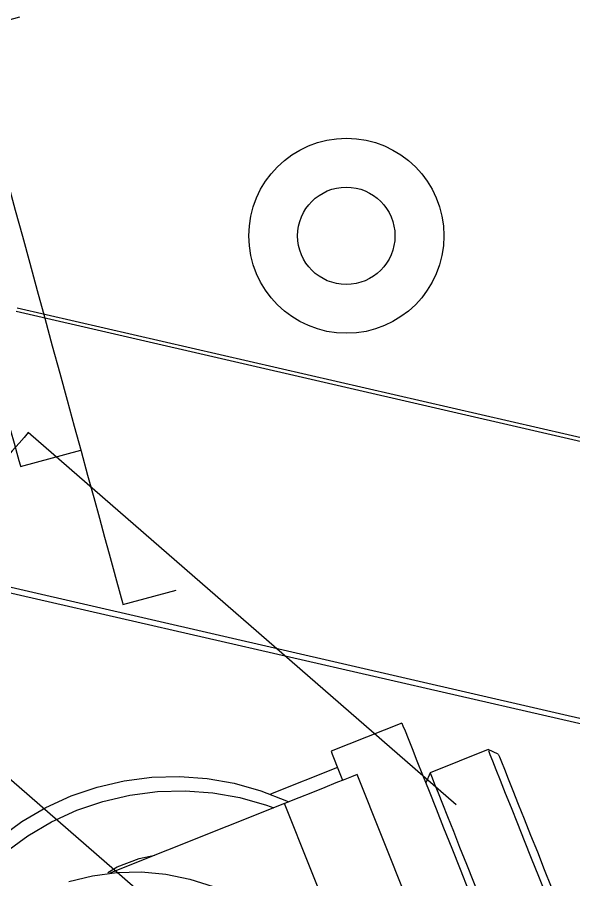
# Model space of a CAD drawing. Extents: x 3 to 592, y 5 to 207.
# Drawn here: x 102.49 to 106.44, y 59.11 to 65.24 of the extents above; entities that cross this region are included whole.
import ezdxf

# ---------------------------------------------------------------- set-up
doc = ezdxf.new("R2010")
doc.units = 0
doc.layers.get('0').update_dxf_attribs({"linetype": 'CONTINUOUS'})

msp = doc.modelspace()

# ---------------------------------------------------------------- linework, layer by layer
at = {"color": 7}
for points in [[(102.5059, 65.239617), (102.127897, 65.136395)], [(102.5059, 65.239617), (102.127897, 65.136395)], [(102.128038, 65.136324), (102.132271, 65.121508), (102.141091, 65.088347), (102.155202, 65.036488), (102.174252, 64.966991), (102.198241, 64.879502), (102.226463, 64.775786), (102.259271, 64.656194), (102.295607, 64.522491), (102.335824, 64.37503), (102.379568, 64.215927), (102.425782, 64.046241), (102.474466, 63.867736), (102.525266, 63.682174), (102.577477, 63.490969), (102.630393, 63.296236), (102.684016, 63.099738)], [(102.128038, 65.136324), (102.132271, 65.121508), (102.141091, 65.088347), (102.155202, 65.036488), (102.174252, 64.966991), (102.198241, 64.879502), (102.226463, 64.775786), (102.259271, 64.656194), (102.295607, 64.522491), (102.335824, 64.37503), (102.379568, 64.215927), (102.425782, 64.046241), (102.474466, 63.867736), (102.525266, 63.682174), (102.577477, 63.490969), (102.630393, 63.296236), (102.684016, 63.099738)], [(108.443889, 61.771389), (102.481944, 63.147222)], [(108.466678, 61.795343), (102.488859, 63.171529)], [(108.466678, 61.795343), (102.488859, 63.171529)], [(108.466678, 61.795343), (102.488859, 63.171529)], [(108.466678, 61.795343), (102.488859, 63.171529)], [(102.684157, 63.099774), (102.737779, 62.903276), (102.791048, 62.708543), (102.843259, 62.517337), (102.893707, 62.331776), (102.942743, 62.153271), (102.988957, 61.983585), (103.032348, 61.824482), (103.072565, 61.677374), (103.109254, 61.543318), (103.141709, 61.423726), (103.170284, 61.32001), (103.193921, 61.232521), (103.212971, 61.163024), (103.227082, 61.111165), (103.236254, 61.078004), (103.240134, 61.063893)], [(102.684157, 63.099774), (102.737779, 62.903276), (102.791048, 62.708543), (102.843259, 62.517337), (102.893707, 62.331776), (102.942743, 62.153271), (102.988957, 61.983585), (103.032348, 61.824482), (103.072565, 61.677374), (103.109254, 61.543318), (103.141709, 61.423726), (103.170284, 61.32001), (103.193921, 61.232521), (103.212971, 61.163024), (103.227082, 61.111165), (103.236254, 61.078004), (103.240134, 61.063893)], [(102.413047, 62.405507), (102.441622, 62.300732), (102.465964, 62.211479), (102.485719, 62.139865), (102.49983, 62.087301), (102.50865, 62.055551), (102.511472, 62.044968)], [(102.413047, 62.405507), (102.441622, 62.300732), (102.465964, 62.211479), (102.485719, 62.139865), (102.49983, 62.087301), (102.50865, 62.055551), (102.511472, 62.044968)], [(102.566576, 62.285739), (102.537648, 62.252225), (102.502017, 62.211303), (102.453334, 62.155564), (102.392656, 62.085714), (102.321395, 62.003517)], [(102.566576, 62.285739), (102.537648, 62.252225), (102.502017, 62.211303), (102.453334, 62.155564), (102.392656, 62.085714), (102.321395, 62.003517)], [(105.610059, 59.639014), (102.566717, 62.285704)], [(105.610059, 59.639014), (102.566717, 62.285704)], [(102.511543, 62.044827), (102.940168, 62.161949)], [(102.511543, 62.044827), (102.940168, 62.161949)], [(102.052614, 61.276512), (108.030433, 59.900326)], [(102.052614, 61.276512), (108.030433, 59.900326)], [(102.052614, 61.276512), (108.030433, 59.900326)], [(102.052614, 61.276512), (108.030433, 59.900326)], [(102.023333, 61.242222), (108.020556, 59.866389)], [(103.240311, 61.063258), (103.618063, 61.166411)], [(103.240311, 61.063258), (103.618063, 61.166411)], [(101.290579, 60.818536), (104.333984, 58.171792)], [(101.290579, 60.818536), (104.333984, 58.171792)], [(105.222993, 60.220437), (104.719931, 60.020059)], [(105.222993, 60.220437), (104.719931, 60.020059)], [(105.222993, 60.220437), (105.231106, 60.200328), (105.24557, 60.163992), (105.26709, 60.110017), (105.295312, 60.039109), (105.329884, 59.952326), (105.370101, 59.851078), (105.415962, 59.736426), (105.466056, 59.610484), (105.520031, 59.475017), (105.577181, 59.331437), (105.636448, 59.182564), (105.697479, 59.030164), (105.758509, 58.876353)], [(105.222993, 60.220437), (105.231106, 60.200328), (105.24557, 60.163992), (105.26709, 60.110017), (105.295312, 60.039109), (105.329884, 59.952326), (105.370101, 59.851078), (105.415962, 59.736426), (105.466056, 59.610484), (105.520031, 59.475017), (105.577181, 59.331437), (105.636448, 59.182564), (105.697479, 59.030164), (105.758509, 58.876353)], [(104.719826, 60.019918), (104.727939, 59.999809), (104.742403, 59.963473), (104.763923, 59.909498), (104.792145, 59.83859), (104.802023, 59.813543)], [(104.719826, 60.019918), (104.727939, 59.999809), (104.742403, 59.963473), (104.763923, 59.909498), (104.792145, 59.83859), (104.802023, 59.813543)], [(105.836579, 60.031418), (105.423829, 59.867024)], [(105.836579, 60.031418), (105.423829, 59.867024)], [(105.908722, 60.000374), (105.836403, 60.031418)], [(105.908722, 60.000374), (105.836403, 60.031418)], [(106.556387, 58.225126), (106.541923, 58.261814), (106.523931, 58.306617), (106.499237, 58.368353), (106.468545, 58.445612), (106.432209, 58.536981), (106.390934, 58.639992), (106.346131, 58.753234), (106.297801, 58.873884), (106.247706, 58.999826), (106.196553, 59.128237), (106.145401, 59.256648), (106.094953, 59.382589), (106.046976, 59.503592), (106.00182, 59.616481), (105.960898, 59.719845), (105.924562, 59.810862), (105.89387, 59.88812), (105.869176, 59.949856), (105.851184, 59.995012), (105.840248, 60.022176)], [(106.556387, 58.225126), (106.541923, 58.261814), (106.523931, 58.306617), (106.499237, 58.368353), (106.468545, 58.445612), (106.432209, 58.536981), (106.390934, 58.639992), (106.346131, 58.753234), (106.297801, 58.873884), (106.247706, 58.999826), (106.196553, 59.128237), (106.145401, 59.256648), (106.094953, 59.382589), (106.046976, 59.503592), (106.00182, 59.616481), (105.960898, 59.719845), (105.924562, 59.810862), (105.89387, 59.88812), (105.869176, 59.949856), (105.851184, 59.995012), (105.840248, 60.022176)], [(105.908722, 60.000374), (105.916836, 59.979913), (105.930947, 59.944282), (105.952114, 59.891366), (105.97963, 59.822927), (106.012439, 59.740024), (106.050539, 59.644421), (106.092872, 59.538235), (106.13838, 59.423935), (106.186358, 59.303638), (106.235747, 59.179813), (106.285136, 59.055635), (106.333819, 58.933574), (106.380739, 58.815746), (106.424836, 58.705327), (106.465053, 58.604079), (106.500683, 58.514474), (106.531022, 58.438627), (106.555364, 58.377949), (106.573003, 58.333499), (106.583939, 58.306335)], [(105.908722, 60.000374), (105.916836, 59.979913), (105.930947, 59.944282), (105.952114, 59.891366), (105.97963, 59.822927), (106.012439, 59.740024), (106.050539, 59.644421), (106.092872, 59.538235), (106.13838, 59.423935), (106.186358, 59.303638), (106.235747, 59.179813), (106.285136, 59.055635), (106.333819, 58.933574), (106.380739, 58.815746), (106.424836, 58.705327), (106.465053, 58.604079), (106.500683, 58.514474), (106.531022, 58.438627), (106.555364, 58.377949), (106.573003, 58.333499), (106.583939, 58.306335)], [(104.766075, 59.903854), (104.289472, 59.713707)], [(104.766075, 59.903854), (104.289472, 59.713707)], [(105.423688, 59.866883), (105.392643, 59.794563)], [(105.423688, 59.866883), (105.392643, 59.794563)], [(105.423688, 59.866883), (105.438152, 59.830194), (105.456143, 59.785391), (105.480838, 59.723655), (105.511529, 59.646397), (105.547866, 59.555027), (105.589141, 59.452016), (105.633943, 59.338774), (105.682274, 59.218124), (105.732368, 59.092183), (105.783521, 58.963772), (105.834674, 58.835361), (105.885121, 58.709419), (105.933099, 58.588416), (105.978254, 58.475527), (106.019177, 58.372163), (106.055513, 58.281147), (106.086204, 58.203888), (106.110899, 58.142152), (106.128891, 58.096997), (106.139827, 58.069833)], [(105.423688, 59.866883), (105.438152, 59.830194), (105.456143, 59.785391), (105.480838, 59.723655), (105.511529, 59.646397), (105.547866, 59.555027), (105.589141, 59.452016), (105.633943, 59.338774), (105.682274, 59.218124), (105.732368, 59.092183), (105.783521, 58.963772), (105.834674, 58.835361), (105.885121, 58.709419), (105.933099, 58.588416), (105.978254, 58.475527), (106.019177, 58.372163), (106.055513, 58.281147), (106.086204, 58.203888), (106.110899, 58.142152), (106.128891, 58.096997), (106.139827, 58.069833)], [(102.871552, 59.701783), (103.057819, 59.765283), (103.24973, 59.810086), (103.445169, 59.835133), (103.641666, 59.840424), (103.837811, 59.825961), (104.031486, 59.792094), (104.220222, 59.738824), (104.402608, 59.666505), (104.416719, 59.660155)], [(102.871552, 59.701783), (103.057819, 59.765283), (103.24973, 59.810086), (103.445169, 59.835133), (103.641666, 59.840424), (103.837811, 59.825961), (104.031486, 59.792094), (104.220222, 59.738824), (104.402608, 59.666505), (104.416719, 59.660155)], [(104.905281, 59.854677), (104.866123, 59.839154), (104.818145, 59.820104), (104.754292, 59.794352), (104.675975, 59.763307), (104.586722, 59.727677), (104.489709, 59.689224), (104.389167, 59.649007)], [(104.905281, 59.854677), (104.866123, 59.839154), (104.818145, 59.820104), (104.754292, 59.794352), (104.675975, 59.763307), (104.586722, 59.727677), (104.489709, 59.689224), (104.389167, 59.649007)], [(106.344932, 56.242056), (104.905246, 59.8545)], [(106.344932, 56.242056), (104.905246, 59.8545)], [(101.778506, 58.60863), (101.78415, 58.623094), (101.867053, 58.800894), (101.967594, 58.969522), (102.084717, 59.127566), (102.217008, 59.272911), (102.363411, 59.404144), (102.522514, 59.520208), (102.692553, 59.619691), (102.871411, 59.701889)], [(101.778506, 58.60863), (101.78415, 58.623094), (101.867053, 58.800894), (101.967594, 58.969522), (102.084717, 59.127566), (102.217008, 59.272911), (102.363411, 59.404144), (102.522514, 59.520208), (102.692553, 59.619691), (102.871411, 59.701889)], [(102.912016, 59.600183), (103.098283, 59.663683), (103.290194, 59.708486), (103.485633, 59.733533), (103.68213, 59.738824), (103.878274, 59.724361), (104.071949, 59.690494), (104.260685, 59.637224), (104.312896, 59.618527)], [(102.912016, 59.600183), (103.098283, 59.663683), (103.290194, 59.708486), (103.485633, 59.733533), (103.68213, 59.738824), (103.878274, 59.724361), (104.071949, 59.690494), (104.260685, 59.637224), (104.312896, 59.618527)], [(104.389202, 59.649007), (103.146366, 59.153707)], [(104.389202, 59.649007), (103.146366, 59.153707)], [(105.324945, 57.300848), (104.389026, 59.648937)], [(105.324945, 57.300848), (104.389026, 59.648937)], [(101.882399, 58.650011), (101.907446, 58.6994), (102.007988, 58.868028), (102.12511, 59.025719), (102.257401, 59.171064), (102.404157, 59.30265), (102.562907, 59.418714), (102.732946, 59.518197), (102.912157, 59.600042)], [(101.882399, 58.650011), (101.907446, 58.6994), (102.007988, 58.868028), (102.12511, 59.025719), (102.257401, 59.171064), (102.404157, 59.30265), (102.562907, 59.418714), (102.732946, 59.518197), (102.912157, 59.600042)], [(103.132749, 59.158576), (103.199071, 59.197028), (103.354646, 59.257353), (103.466829, 59.281342)], [(103.132749, 59.158576), (103.199071, 59.197028), (103.354646, 59.257353), (103.466829, 59.281342)], [(102.855536, 59.092782), (103.024869, 59.135116), (103.197731, 59.158752), (103.372003, 59.16228), (103.545922, 59.146757), (103.716667, 59.11148), (103.882472, 59.057505)], [(102.855536, 59.092782), (103.024869, 59.135116), (103.197731, 59.158752), (103.372003, 59.16228), (103.545922, 59.146757), (103.716667, 59.11148), (103.882472, 59.057505)]]:
    msp.add_lwpolyline(points, dxfattribs=at)
for centre, radius in [((104.828763, 63.685526), 0.693561), ((104.828763, 63.685526), 0.693561), ((104.827881, 63.685279), 0.346251), ((104.827881, 63.685279), 0.346251)]:
    msp.add_circle(centre, radius, dxfattribs=at)

doc.saveas('drawing.dxf')
